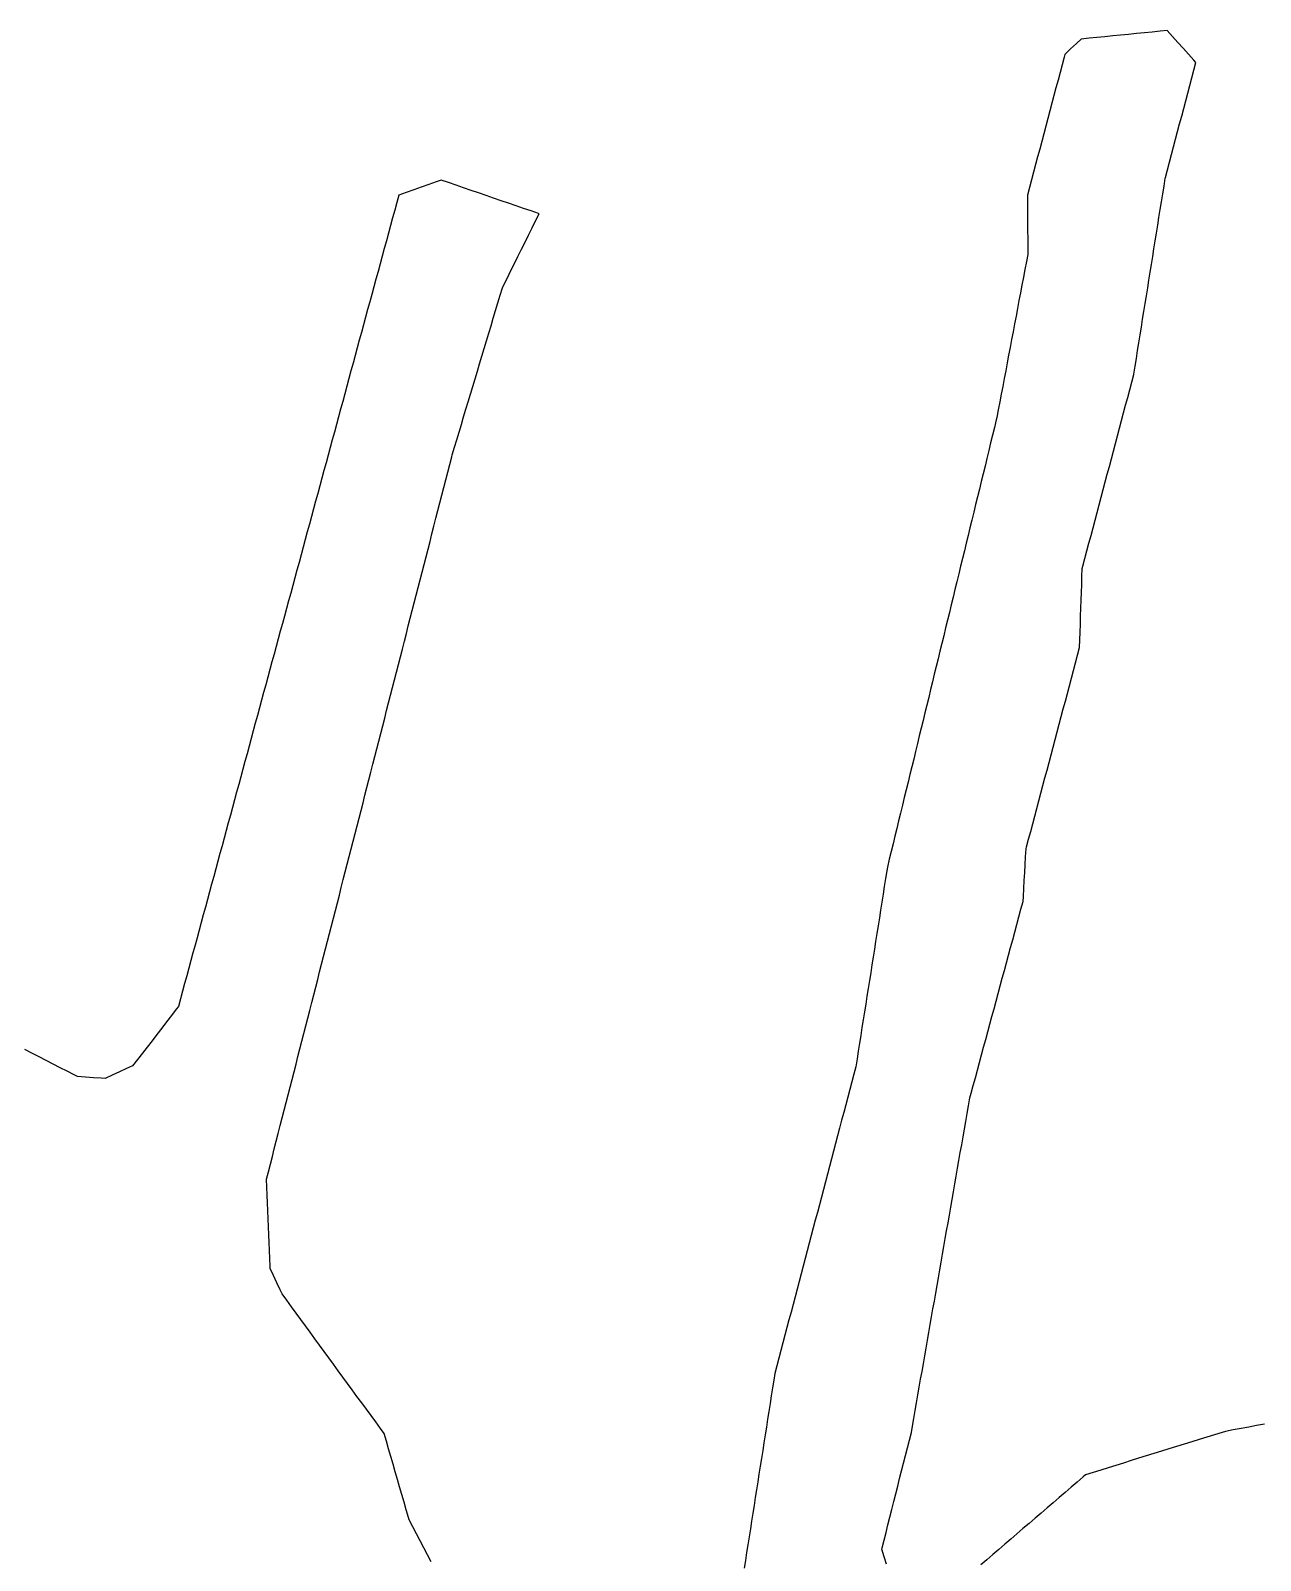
# Model space of a CAD drawing. Header units: millimetres. Extents: x 257 to 2289, y 96 to 1983.
# Drawn here: x 1599.6 to 1754.5, y 1630.9 to 1823.7 of the extents above; entities that cross this region are included whole.
import ezdxf

# ---------------------------------------------------------------- set-up
doc = ezdxf.new("R2010")
doc.units = ezdxf.units.MM
doc.layers.add('ALL_ISLANDS', color=7, linetype='Continuous')
doc.layers.add('OUTLINE_ISLAND_01', color=7, linetype='Continuous')

msp = doc.modelspace()

# ---------------------------------------------------------------- linework, layer by layer
at = {"layer": 'ALL_ISLANDS'}
for points in [[(1707.4254, 1630.4606), (1707.1195, 1631.4126), (1706.8136, 1632.3647), (1706.8549, 1632.5275), (1707.1006, 1633.4969), (1707.3463, 1634.4662), (1707.5919, 1635.4356), (1707.8376, 1636.4049), (1708.0833, 1637.3743), (1708.329, 1638.3436), (1708.5746, 1639.313), (1708.8203, 1640.2823), (1709.066, 1641.2517), (1709.3117, 1642.2211), (1709.5573, 1643.1904), (1709.803, 1644.1598), (1710.0487, 1645.1291), (1710.2944, 1646.0985), (1710.54, 1647.0678), (1710.6771, 1647.8511), (1710.8494, 1648.8361), (1711.0218, 1649.8211), (1711.1941, 1650.8062), (1711.3665, 1651.7912), (1711.5388, 1652.7762), (1711.7112, 1653.7613), (1711.8835, 1654.7463), (1712.0559, 1655.7313), (1712.2283, 1656.7164), (1712.4006, 1657.7014), (1712.573, 1658.6864), (1712.7453, 1659.6715), (1712.9177, 1660.6565), (1713.09, 1661.6416), (1713.2624, 1662.6266), (1713.4347, 1663.6116), (1713.6071, 1664.5967), (1713.7794, 1665.5817), (1713.9518, 1666.5667), (1714.1241, 1667.5518), (1714.2965, 1668.5368), (1714.4688, 1669.5218), (1714.6412, 1670.5069), (1714.8135, 1671.4919), (1714.9859, 1672.4769), (1715.1582, 1673.462), (1715.3306, 1674.447), (1715.503, 1675.432), (1715.6753, 1676.4171), (1715.8477, 1677.4021), (1716.02, 1678.3872), (1716.1924, 1679.3722), (1716.3647, 1680.3572), (1716.5371, 1681.3423), (1716.7094, 1682.3273), (1716.8818, 1683.3123), (1717.0541, 1684.2974), (1717.2265, 1685.2824), (1717.3988, 1686.2674), (1717.5712, 1687.2525), (1717.7435, 1688.2375), (1717.9159, 1689.2225), (1718.0785, 1689.8234), (1718.3398, 1690.7887), (1718.6011, 1691.7539), (1718.8623, 1692.7192), (1719.1236, 1693.6845), (1719.3849, 1694.6497), (1719.6461, 1695.615), (1719.9074, 1696.5803), (1720.1687, 1697.5455), (1720.4299, 1698.5108), (1720.6912, 1699.4761), (1720.9525, 1700.4413), (1721.2137, 1701.4066), (1721.475, 1702.3719), (1721.7363, 1703.3371), (1721.9975, 1704.3024), (1722.2588, 1705.2677), (1722.5201, 1706.2329), (1722.7813, 1707.1982), (1723.0426, 1708.1635), (1723.3039, 1709.1287), (1723.5651, 1710.094), (1723.8264, 1711.0593), (1724.0877, 1712.0245), (1724.3489, 1712.9898), (1724.6102, 1713.9551), (1724.648, 1714.6114), (1724.7055, 1715.6097), (1724.7631, 1716.6081), (1724.8206, 1717.6064), (1724.8781, 1718.6048), (1724.9356, 1719.6031), (1724.9931, 1720.6014), (1725.0599, 1720.8526), (1725.3169, 1721.819), (1725.5738, 1722.7855), (1725.8308, 1723.7519), (1726.0877, 1724.7183), (1726.3447, 1725.6847), (1726.6016, 1726.6512), (1726.8586, 1727.6176), (1727.1155, 1728.584), (1727.3725, 1729.5504), (1727.6294, 1730.5169), (1727.8864, 1731.4833), (1728.1433, 1732.4497), (1728.4003, 1733.4161), (1728.6572, 1734.3826), (1728.9142, 1735.349), (1729.1711, 1736.3154), (1729.428, 1737.2818), (1729.685, 1738.2483), (1729.9419, 1739.2147), (1730.1989, 1740.1811), (1730.4558, 1741.1475), (1730.7128, 1742.114), (1730.9697, 1743.0804), (1731.2267, 1744.0468), (1731.4836, 1745.0132), (1731.7406, 1745.9797), (1731.7717, 1746.9252), (1731.8046, 1747.9247), (1731.8374, 1748.9241), (1731.8703, 1749.9236), (1731.9032, 1750.923), (1731.936, 1751.9225), (1731.9689, 1752.922), (1732.0018, 1753.9214), (1732.0346, 1754.9209), (1732.0675, 1755.9203), (1732.1461, 1756.2163), (1732.4028, 1757.1828), (1732.6594, 1758.1493), (1732.9161, 1759.1158), (1733.1728, 1760.0823), (1733.4295, 1761.0488), (1733.6862, 1762.0152), (1733.9428, 1762.9817), (1734.1995, 1763.9482), (1734.4562, 1764.9147), (1734.7129, 1765.8812), (1734.9695, 1766.8477), (1735.2262, 1767.8142), (1735.4829, 1768.7807), (1735.7396, 1769.7472), (1735.9963, 1770.7137), (1736.2529, 1771.6802), (1736.5096, 1772.6467), (1736.7663, 1773.6132), (1737.023, 1774.5797), (1737.2796, 1775.5462), (1737.5363, 1776.5127), (1737.793, 1777.4792), (1738.0497, 1778.4457), (1738.3063, 1779.4122), (1738.563, 1780.3787), (1738.5696, 1780.4197), (1738.728, 1781.407), (1738.8864, 1782.3944), (1739.0448, 1783.3818), (1739.2031, 1784.3692), (1739.3615, 1785.3566), (1739.5199, 1786.3439), (1739.6783, 1787.3313), (1739.8367, 1788.3187), (1739.9951, 1789.3061), (1740.1535, 1790.2934), (1740.3119, 1791.2808), (1740.4702, 1792.2682), (1740.6286, 1793.2556), (1740.787, 1794.2429), (1740.9454, 1795.2303), (1741.1038, 1796.2177), (1741.2622, 1797.2051), (1741.4206, 1798.1925), (1741.579, 1799.1798), (1741.7373, 1800.1672), (1741.8957, 1801.1546), (1742.0541, 1802.142), (1742.2125, 1803.1293), (1742.3709, 1804.1167), (1742.5293, 1805.1041), (1742.5539, 1805.1972), (1742.8092, 1806.164), (1743.0646, 1807.1309), (1743.3199, 1808.0977), (1743.5753, 1809.0646), (1743.8306, 1810.0314), (1744.086, 1810.9983), (1744.3413, 1811.9651), (1744.5967, 1812.932), (1744.852, 1813.8988), (1745.1074, 1814.8657), (1745.3627, 1815.8325), (1745.6181, 1816.7994), (1745.8734, 1817.7662), (1746.1287, 1818.7331), (1746.3841, 1819.6999), (1746.1113, 1820.0013), (1745.4403, 1820.7428), (1744.7693, 1821.4842), (1744.0983, 1822.2256), (1743.4272, 1822.9671), (1742.7562, 1823.7085), (1741.8853, 1823.6228), (1740.8901, 1823.5248), (1739.895, 1823.4268), (1738.8998, 1823.3288), (1737.9046, 1823.2308), (1736.9094, 1823.1328), (1735.9142, 1823.0348), (1734.919, 1822.9369), (1733.9238, 1822.8389), (1732.9286, 1822.7409), (1731.9335, 1822.6429), (1731.3348, 1822.0824), (1730.6048, 1821.3989), (1729.8748, 1820.7155), (1729.7841, 1820.3736), (1729.5278, 1819.4071), (1729.2714, 1818.4405), (1729.0151, 1817.4739), (1728.7587, 1816.5073), (1728.5024, 1815.5407), (1728.246, 1814.5741), (1727.9897, 1813.6075), (1727.7333, 1812.641), (1727.477, 1811.6744), (1727.2206, 1810.7078), (1726.9643, 1809.7412), (1726.708, 1808.7746), (1726.4516, 1807.808), (1726.1953, 1806.8415), (1725.9389, 1805.8749), (1725.6826, 1804.9083), (1725.4262, 1803.9417), (1725.1699, 1802.9751), (1725.172, 1802.4985), (1725.1765, 1801.4985), (1725.181, 1800.4986), (1725.1854, 1799.4986), (1725.1899, 1798.4986), (1725.1944, 1797.4986), (1725.1989, 1796.4986), (1725.2033, 1795.4986), (1725.0326, 1794.5988), (1724.8463, 1793.6164), (1724.6599, 1792.6339), (1724.4735, 1791.6514), (1724.2871, 1790.6689), (1724.1007, 1789.6864), (1723.9144, 1788.704), (1723.728, 1787.7215), (1723.5416, 1786.739), (1723.3552, 1785.7565), (1723.1688, 1784.7741), (1722.9825, 1783.7916), (1722.7961, 1782.8091), (1722.6097, 1781.8266), (1722.4233, 1780.8441), (1722.2369, 1779.8617), (1722.0506, 1778.8792), (1721.8642, 1777.8967), (1721.6778, 1776.9142), (1721.4914, 1775.9318), (1721.305, 1774.9493), (1721.2368, 1774.6687), (1721.0003, 1773.6971), (1720.7638, 1772.7255), (1720.5273, 1771.7538), (1720.2908, 1770.7822), (1720.0544, 1769.8105), (1719.8179, 1768.8389), (1719.5814, 1767.8673), (1719.3449, 1766.8956), (1719.1084, 1765.924), (1718.872, 1764.9524), (1718.6355, 1763.9807), (1718.399, 1763.0091), (1718.1625, 1762.0375), (1717.926, 1761.0658), (1717.6895, 1760.0942), (1717.4531, 1759.1225), (1717.2166, 1758.1509), (1716.9801, 1757.1793), (1716.7436, 1756.2076), (1716.5071, 1755.236), (1716.2707, 1754.2644), (1716.0342, 1753.2927), (1715.7977, 1752.3211), (1715.5612, 1751.3495), (1715.3247, 1750.3778), (1715.0883, 1749.4062), (1714.8518, 1748.4345), (1714.6153, 1747.4629), (1714.3788, 1746.4913), (1714.1423, 1745.5196), (1713.9058, 1744.548), (1713.6694, 1743.5764), (1713.4329, 1742.6047), (1713.1964, 1741.6331), (1712.9599, 1740.6615), (1712.7234, 1739.6898), (1712.487, 1738.7182), (1712.2505, 1737.7466), (1712.014, 1736.7749), (1711.7775, 1735.8033), (1711.541, 1734.8316), (1711.3046, 1733.86), (1711.0681, 1732.8884), (1710.8316, 1731.9167), (1710.5951, 1730.9451), (1710.3586, 1729.9735), (1710.1221, 1729.0018), (1709.8857, 1728.0302), (1709.6492, 1727.0586), (1709.4127, 1726.0869), (1709.1762, 1725.1153), (1708.9397, 1724.1436), (1708.7033, 1723.172), (1708.4668, 1722.2004), (1708.2303, 1721.2287), (1707.9938, 1720.2571), (1707.7573, 1719.2855), (1707.5209, 1718.3138), (1707.4451, 1717.8351), (1707.2889, 1716.8474), (1707.1326, 1715.8597), (1706.9764, 1714.872), (1706.8202, 1713.8842), (1706.6639, 1712.8965), (1706.5077, 1711.9088), (1706.3514, 1710.9211), (1706.1952, 1709.9334), (1706.0389, 1708.9457), (1705.8827, 1707.9579), (1705.7264, 1706.9702), (1705.5702, 1705.9825), (1705.4139, 1704.9948), (1705.2577, 1704.0071), (1705.1015, 1703.0193), (1704.9452, 1702.0316), (1704.789, 1701.0439), (1704.6327, 1700.0562), (1704.4765, 1699.0685), (1704.3202, 1698.0808), (1704.164, 1697.093), (1704.0077, 1696.1053), (1703.8515, 1695.1176), (1703.6953, 1694.1299), (1703.539, 1693.1422), (1703.289, 1692.1954), (1703.0338, 1691.2285), (1702.7785, 1690.2616), (1702.5232, 1689.2948), (1702.268, 1688.3279), (1702.0127, 1687.361), (1701.7574, 1686.3942), (1701.5022, 1685.4273), (1701.2469, 1684.4604), (1700.9916, 1683.4935), (1700.7364, 1682.5267), (1700.4811, 1681.5598), (1700.2258, 1680.5929), (1699.9706, 1679.6261), (1699.7153, 1678.6592), (1699.46, 1677.6923), (1699.2048, 1676.7255), (1698.9495, 1675.7586), (1698.6942, 1674.7917), (1698.439, 1673.8248), (1698.1837, 1672.858), (1697.9284, 1671.8911), (1697.6731, 1670.9242), (1697.4179, 1669.9574), (1697.1626, 1668.9905), (1696.9073, 1668.0236), (1696.6521, 1667.0568), (1696.3968, 1666.0899), (1696.1415, 1665.123), (1695.8863, 1664.1561), (1695.631, 1663.1893), (1695.3757, 1662.2224), (1695.1205, 1661.2555), (1694.8652, 1660.2887), (1694.6099, 1659.3218), (1694.3547, 1658.3549), (1694.0994, 1657.388), (1693.8441, 1656.4212), (1693.5889, 1655.4543), (1693.3336, 1654.4874), (1693.205, 1653.6696), (1693.0498, 1652.6818), (1692.8945, 1651.6939), (1692.7392, 1650.706), (1692.5839, 1649.7182), (1692.4287, 1648.7303), (1692.2734, 1647.7424), (1692.1181, 1646.7545), (1691.9629, 1645.7667), (1691.8076, 1644.7788), (1691.6523, 1643.7909), (1691.497, 1642.8031), (1691.3418, 1641.8152), (1691.1865, 1640.8273), (1691.0312, 1639.8394), (1690.8759, 1638.8516), (1690.7207, 1637.8637), (1690.5654, 1636.8758), (1690.4101, 1635.888), (1690.2548, 1634.9001), (1690.0996, 1633.9122), (1689.9443, 1632.9243), (1689.789, 1631.9365), (1689.6337, 1630.9486), (1689.4785, 1629.9607)], [(1650.0312, 1630.7441), (1649.5685, 1631.6306), (1649.1057, 1632.5171), (1648.6429, 1633.4036), (1648.1802, 1634.2901), (1647.7174, 1635.1766), (1647.2547, 1636.063), (1647.1718, 1636.3506), (1646.8949, 1637.3115), (1646.6181, 1638.2724), (1646.3412, 1639.2333), (1646.0643, 1640.1942), (1645.7874, 1641.1551), (1645.5105, 1642.116), (1645.2336, 1643.0769), (1644.9568, 1644.0378), (1644.6799, 1644.9987), (1644.403, 1645.9596), (1644.1261, 1646.9205), (1643.645, 1647.5783), (1643.0547, 1648.3854), (1642.4643, 1649.1925), (1641.874, 1649.9997), (1641.2836, 1650.8068), (1640.6932, 1651.614), (1640.1029, 1652.4211), (1639.5125, 1653.2282), (1638.9222, 1654.0354), (1638.3318, 1654.8425), (1637.7414, 1655.6497), (1637.1511, 1656.4568), (1636.5607, 1657.2639), (1635.9703, 1658.0711), (1635.38, 1658.8782), (1634.7896, 1659.6854), (1634.1993, 1660.4925), (1633.6089, 1661.2996), (1633.0185, 1662.1068), (1632.4282, 1662.9139), (1631.8378, 1663.7211), (1631.2475, 1664.5282), (1631.0245, 1665.0153), (1630.6084, 1665.9246), (1630.1923, 1666.8339), (1629.7761, 1667.7432), (1629.7657, 1667.9873), (1629.7229, 1668.9864), (1629.6801, 1669.9855), (1629.6374, 1670.9846), (1629.5946, 1671.9836), (1629.5518, 1672.9827), (1629.509, 1673.9818), (1629.4663, 1674.9809), (1629.4235, 1675.98), (1629.3807, 1676.9791), (1629.3379, 1677.9782), (1629.2952, 1678.9772), (1629.5347, 1679.9119), (1629.783, 1680.8806), (1630.0313, 1681.8493), (1630.2795, 1682.818), (1630.5278, 1683.7867), (1630.7761, 1684.7554), (1631.0244, 1685.7241), (1631.2726, 1686.6928), (1631.5209, 1687.6615), (1631.7692, 1688.6302), (1632.0174, 1689.5988), (1632.2657, 1690.5675), (1632.514, 1691.5362), (1632.7623, 1692.5049), (1633.0105, 1693.4736), (1633.2588, 1694.4423), (1633.5071, 1695.411), (1633.7554, 1696.3797), (1634.0036, 1697.3484), (1634.2519, 1698.3171), (1634.5002, 1699.2857), (1634.7484, 1700.2544), (1634.9967, 1701.2231), (1635.245, 1702.1918), (1635.4933, 1703.1605), (1635.7415, 1704.1292), (1635.9898, 1705.0979), (1636.2381, 1706.0666), (1636.4863, 1707.0353), (1636.7346, 1708.004), (1636.9829, 1708.9727), (1637.2312, 1709.9413), (1637.4794, 1710.91), (1637.7277, 1711.8787), (1637.976, 1712.8474), (1638.2242, 1713.8161), (1638.4725, 1714.7848), (1638.7208, 1715.7535), (1638.9691, 1716.7222), (1639.2173, 1717.6909), (1639.4656, 1718.6596), (1639.7139, 1719.6282), (1639.9621, 1720.5969), (1640.2104, 1721.5656), (1640.4587, 1722.5343), (1640.707, 1723.503), (1640.9552, 1724.4717), (1641.2035, 1725.4404), (1641.4518, 1726.4091), (1641.7, 1727.3778), (1641.9483, 1728.3465), (1642.1966, 1729.3152), (1642.4449, 1730.2838), (1642.6931, 1731.2525), (1642.9414, 1732.2212), (1643.1897, 1733.1899), (1643.4379, 1734.1586), (1643.6862, 1735.1273), (1643.9345, 1736.096), (1644.1828, 1737.0647), (1644.431, 1738.0334), (1644.6793, 1739.0021), (1644.9276, 1739.9707), (1645.1759, 1740.9394), (1645.4241, 1741.9081), (1645.6724, 1742.8768), (1645.9207, 1743.8455), (1646.1689, 1744.8142), (1646.4172, 1745.7829), (1646.6655, 1746.7516), (1646.9138, 1747.7203), (1647.162, 1748.689), (1647.4103, 1749.6577), (1647.6586, 1750.6263), (1647.9068, 1751.595), (1648.1551, 1752.5637), (1648.4034, 1753.5324), (1648.6517, 1754.5011), (1648.8999, 1755.4698), (1649.1482, 1756.4385), (1649.3965, 1757.4072), (1649.6447, 1758.3759), (1649.893, 1759.3446), (1650.1413, 1760.3132), (1650.3896, 1761.2819), (1650.6378, 1762.2506), (1650.8861, 1763.2193), (1651.1344, 1764.188), (1651.3826, 1765.1567), (1651.6309, 1766.1254), (1651.8792, 1767.0941), (1652.1275, 1768.0628), (1652.3757, 1769.0315), (1652.624, 1770.0002), (1652.6969, 1770.2431), (1652.9843, 1771.2009), (1653.2718, 1772.1587), (1653.5592, 1773.1165), (1653.8466, 1774.0743), (1654.134, 1775.0321), (1654.4215, 1775.9899), (1654.7089, 1776.9477), (1654.9963, 1777.9055), (1655.2838, 1778.8633), (1655.5712, 1779.8211), (1655.8586, 1780.7789), (1656.146, 1781.7367), (1656.4335, 1782.6945), (1656.7209, 1783.6524), (1657.0083, 1784.6102), (1657.2957, 1785.568), (1657.5832, 1786.5258), (1657.8706, 1787.4836), (1658.158, 1788.4414), (1658.4455, 1789.3992), (1658.7329, 1790.357), (1659.0203, 1791.3148), (1659.1994, 1791.6752), (1659.6445, 1792.5707), (1660.0896, 1793.4662), (1660.5346, 1794.3617), (1660.9797, 1795.2572), (1661.4247, 1796.1527), (1661.8698, 1797.0482), (1662.3149, 1797.9437), (1662.7599, 1798.8392), (1663.205, 1799.7347), (1663.6501, 1800.6302), (1663.582, 1800.6536), (1662.6363, 1800.9784), (1661.6905, 1801.3033), (1660.7448, 1801.6282), (1659.799, 1801.9531), (1658.8533, 1802.2779), (1657.9075, 1802.6028), (1656.9617, 1802.9277), (1656.016, 1803.2525), (1655.0702, 1803.5774), (1654.1245, 1803.9023), (1653.1787, 1804.2271), (1652.2329, 1804.552), (1651.2872, 1804.8769), (1650.6692, 1804.6576), (1649.7268, 1804.3231), (1648.7844, 1803.9887), (1647.842, 1803.6542), (1646.8995, 1803.3197), (1645.9571, 1802.9853), (1645.7047, 1802.0557), (1645.4426, 1801.0906), (1645.1806, 1800.1255), (1644.9185, 1799.1605), (1644.6565, 1798.1954), (1644.3944, 1797.2304), (1644.1324, 1796.2653), (1643.8703, 1795.3003), (1643.6082, 1794.3352), (1643.3462, 1793.3702), (1643.0841, 1792.4051), (1642.8221, 1791.4401), (1642.56, 1790.475), (1642.298, 1789.51), (1642.0359, 1788.5449), (1641.7739, 1787.5799), (1641.5118, 1786.6148), (1641.2497, 1785.6498), (1640.9877, 1784.6847), (1640.7256, 1783.7196), (1640.4636, 1782.7546), (1640.2015, 1781.7895), (1639.9395, 1780.8245), (1639.6774, 1779.8594), (1639.4154, 1778.8944), (1639.1533, 1777.9293), (1638.8912, 1776.9643), (1638.6292, 1775.9992), (1638.3671, 1775.0342), (1638.1051, 1774.0691), (1637.843, 1773.1041), (1637.581, 1772.139), (1637.3189, 1771.174), (1637.0569, 1770.2089), (1636.7948, 1769.2439), (1636.5327, 1768.2788), (1636.2707, 1767.3138), (1636.0086, 1766.3487), (1635.7466, 1765.3836), (1635.4845, 1764.4186), (1635.2225, 1763.4535), (1634.9604, 1762.4885), (1634.6984, 1761.5234), (1634.4363, 1760.5584), (1634.1742, 1759.5933), (1633.9122, 1758.6283), (1633.6501, 1757.6632), (1633.3881, 1756.6982), (1633.126, 1755.7331), (1632.864, 1754.7681), (1632.6019, 1753.803), (1632.3399, 1752.838), (1632.0778, 1751.8729), (1631.8157, 1750.9079), (1631.5537, 1749.9428), (1631.2916, 1748.9777), (1631.0296, 1748.0127), (1630.7675, 1747.0476), (1630.5055, 1746.0826), (1630.2434, 1745.1175), (1629.9814, 1744.1525), (1629.7193, 1743.1874), (1629.4572, 1742.2224), (1629.1952, 1741.2573), (1628.9331, 1740.2923), (1628.6711, 1739.3272), (1628.409, 1738.3622), (1628.147, 1737.3971), (1627.8849, 1736.4321), (1627.6229, 1735.467), (1627.3608, 1734.502), (1627.0987, 1733.5369), (1626.8367, 1732.5719), (1626.5746, 1731.6068), (1626.3126, 1730.6417), (1626.0505, 1729.6767), (1625.7885, 1728.7116), (1625.5264, 1727.7466), (1625.2644, 1726.7815), (1625.0023, 1725.8165), (1624.7402, 1724.8514), (1624.4782, 1723.8864), (1624.2161, 1722.9213), (1623.9541, 1721.9563), (1623.692, 1720.9912), (1623.43, 1720.0262), (1623.1679, 1719.0611), (1622.9059, 1718.0961), (1622.6438, 1717.131), (1622.3817, 1716.166), (1622.1197, 1715.2009), (1621.8576, 1714.2358), (1621.5956, 1713.2708), (1621.3335, 1712.3057), (1621.0715, 1711.3407), (1620.8094, 1710.3756), (1620.5474, 1709.4106), (1620.2853, 1708.4455), (1620.0232, 1707.4805), (1619.7612, 1706.5154), (1619.4991, 1705.5504), (1619.2371, 1704.5853), (1618.975, 1703.6203), (1618.713, 1702.6552), (1618.4509, 1701.6902), (1618.1889, 1700.7251), (1617.9255, 1700.3834), (1617.3151, 1699.5913), (1616.7046, 1698.7993), (1616.0942, 1698.0072), (1615.4838, 1697.2151), (1614.8733, 1696.4231), (1614.2629, 1695.631), (1613.6525, 1694.8389), (1613.042, 1694.0469), (1612.4316, 1693.2548), (1611.675, 1692.909), (1610.7655, 1692.4933), (1609.856, 1692.0775), (1608.9465, 1691.6618), (1608.4765, 1691.6951), (1607.479, 1691.7658), (1606.4815, 1691.8365), (1605.4841, 1691.9073), (1605.0813, 1692.114), (1604.1916, 1692.5708), (1603.302, 1693.0275), (1602.4124, 1693.4842), (1601.5228, 1693.9409), (1600.6332, 1694.3976), (1599.7436, 1694.8543), (1598.8539, 1695.311)], [(1755.0221, 1648.107), (1754.0387, 1647.9254), (1753.0554, 1647.7439), (1752.072, 1647.5623), (1751.0886, 1647.3808), (1750.1052, 1647.1992), (1749.6806, 1647.0674), (1748.7256, 1646.771), (1747.7705, 1646.4745), (1746.8155, 1646.1781), (1745.8604, 1645.8816), (1744.9054, 1645.5852), (1743.9503, 1645.2888), (1742.9953, 1644.9923), (1742.0402, 1644.6959), (1741.0852, 1644.3994), (1740.1301, 1644.103), (1739.1751, 1643.8065), (1738.22, 1643.5101), (1737.265, 1643.2136), (1736.3099, 1642.9172), (1735.3549, 1642.6207), (1734.3998, 1642.3243), (1733.4448, 1642.0279), (1732.4897, 1641.7314), (1732.1821, 1641.4665), (1731.4243, 1640.8139), (1730.6665, 1640.1614), (1729.9088, 1639.5089), (1729.151, 1638.8564), (1728.3932, 1638.2038), (1727.6355, 1637.5513), (1726.8777, 1636.8988), (1726.1199, 1636.2463), (1725.3622, 1635.5937), (1724.6044, 1634.9412), (1723.8466, 1634.2887), (1723.0889, 1633.6362), (1722.3311, 1632.9836), (1721.5733, 1632.3311), (1720.8156, 1631.6786), (1720.0578, 1631.0261), (1719.3, 1630.3735)]]:
    msp.add_lwpolyline(points, dxfattribs=at)
at = {"layer": 'OUTLINE_ISLAND_01'}
for points in [[(1707.4254, 1630.4606), (1707.1195, 1631.4126), (1706.8136, 1632.3647), (1706.8549, 1632.5275), (1707.1006, 1633.4969), (1707.3463, 1634.4662), (1707.5919, 1635.4356), (1707.8376, 1636.4049), (1708.0833, 1637.3743), (1708.329, 1638.3436), (1708.5746, 1639.313), (1708.8203, 1640.2823), (1709.066, 1641.2517), (1709.3117, 1642.2211), (1709.5573, 1643.1904), (1709.803, 1644.1598), (1710.0487, 1645.1291), (1710.2944, 1646.0985), (1710.54, 1647.0678), (1710.6771, 1647.8511), (1710.8494, 1648.8361), (1711.0218, 1649.8211), (1711.1941, 1650.8062), (1711.3665, 1651.7912), (1711.5388, 1652.7762), (1711.7112, 1653.7613), (1711.8835, 1654.7463), (1712.0559, 1655.7313), (1712.2283, 1656.7164), (1712.4006, 1657.7014), (1712.573, 1658.6864), (1712.7453, 1659.6715), (1712.9177, 1660.6565), (1713.09, 1661.6416), (1713.2624, 1662.6266), (1713.4347, 1663.6116), (1713.6071, 1664.5967), (1713.7794, 1665.5817), (1713.9518, 1666.5667), (1714.1241, 1667.5518), (1714.2965, 1668.5368), (1714.4688, 1669.5218), (1714.6412, 1670.5069), (1714.8135, 1671.4919), (1714.9859, 1672.4769), (1715.1582, 1673.462), (1715.3306, 1674.447), (1715.503, 1675.432), (1715.6753, 1676.4171), (1715.8477, 1677.4021), (1716.02, 1678.3872), (1716.1924, 1679.3722), (1716.3647, 1680.3572), (1716.5371, 1681.3423), (1716.7094, 1682.3273), (1716.8818, 1683.3123), (1717.0541, 1684.2974), (1717.2265, 1685.2824), (1717.3988, 1686.2674), (1717.5712, 1687.2525), (1717.7435, 1688.2375), (1717.9159, 1689.2225), (1718.0785, 1689.8234), (1718.3398, 1690.7887), (1718.6011, 1691.7539), (1718.8623, 1692.7192), (1719.1236, 1693.6845), (1719.3849, 1694.6497), (1719.6461, 1695.615), (1719.9074, 1696.5803), (1720.1687, 1697.5455), (1720.4299, 1698.5108), (1720.6912, 1699.4761), (1720.9525, 1700.4413), (1721.2137, 1701.4066), (1721.475, 1702.3719), (1721.7363, 1703.3371), (1721.9975, 1704.3024), (1722.2588, 1705.2677), (1722.5201, 1706.2329), (1722.7813, 1707.1982), (1723.0426, 1708.1635), (1723.3039, 1709.1287), (1723.5651, 1710.094), (1723.8264, 1711.0593), (1724.0877, 1712.0245), (1724.3489, 1712.9898), (1724.6102, 1713.9551), (1724.648, 1714.6114), (1724.7055, 1715.6097), (1724.7631, 1716.6081), (1724.8206, 1717.6064), (1724.8781, 1718.6048), (1724.9356, 1719.6031), (1724.9931, 1720.6014), (1725.0599, 1720.8526), (1725.3169, 1721.819), (1725.5738, 1722.7855), (1725.8308, 1723.7519), (1726.0877, 1724.7183), (1726.3447, 1725.6847), (1726.6016, 1726.6512), (1726.8586, 1727.6176), (1727.1155, 1728.584), (1727.3725, 1729.5504), (1727.6294, 1730.5169), (1727.8864, 1731.4833), (1728.1433, 1732.4497), (1728.4003, 1733.4161), (1728.6572, 1734.3826), (1728.9142, 1735.349), (1729.1711, 1736.3154), (1729.428, 1737.2818), (1729.685, 1738.2483), (1729.9419, 1739.2147), (1730.1989, 1740.1811), (1730.4558, 1741.1475), (1730.7128, 1742.114), (1730.9697, 1743.0804), (1731.2267, 1744.0468), (1731.4836, 1745.0132), (1731.7406, 1745.9797), (1731.7717, 1746.9252), (1731.8046, 1747.9247), (1731.8374, 1748.9241), (1731.8703, 1749.9236), (1731.9032, 1750.923), (1731.936, 1751.9225), (1731.9689, 1752.922), (1732.0018, 1753.9214), (1732.0346, 1754.9209), (1732.0675, 1755.9203), (1732.1461, 1756.2163), (1732.4028, 1757.1828), (1732.6594, 1758.1493), (1732.9161, 1759.1158), (1733.1728, 1760.0823), (1733.4295, 1761.0488), (1733.6862, 1762.0152), (1733.9428, 1762.9817), (1734.1995, 1763.9482), (1734.4562, 1764.9147), (1734.7129, 1765.8812), (1734.9695, 1766.8477), (1735.2262, 1767.8142), (1735.4829, 1768.7807), (1735.7396, 1769.7472), (1735.9963, 1770.7137), (1736.2529, 1771.6802), (1736.5096, 1772.6467), (1736.7663, 1773.6132), (1737.023, 1774.5797), (1737.2796, 1775.5462), (1737.5363, 1776.5127), (1737.793, 1777.4792), (1738.0497, 1778.4457), (1738.3063, 1779.4122), (1738.563, 1780.3787), (1738.5696, 1780.4197), (1738.728, 1781.407), (1738.8864, 1782.3944), (1739.0448, 1783.3818), (1739.2031, 1784.3692), (1739.3615, 1785.3566), (1739.5199, 1786.3439), (1739.6783, 1787.3313), (1739.8367, 1788.3187), (1739.9951, 1789.3061), (1740.1535, 1790.2934), (1740.3119, 1791.2808), (1740.4702, 1792.2682), (1740.6286, 1793.2556), (1740.787, 1794.2429), (1740.9454, 1795.2303), (1741.1038, 1796.2177), (1741.2622, 1797.2051), (1741.4206, 1798.1925), (1741.579, 1799.1798), (1741.7373, 1800.1672), (1741.8957, 1801.1546), (1742.0541, 1802.142), (1742.2125, 1803.1293), (1742.3709, 1804.1167), (1742.5293, 1805.1041), (1742.5539, 1805.1972), (1742.8092, 1806.164), (1743.0646, 1807.1309), (1743.3199, 1808.0977), (1743.5753, 1809.0646), (1743.8306, 1810.0314), (1744.086, 1810.9983), (1744.3413, 1811.9651), (1744.5967, 1812.932), (1744.852, 1813.8988), (1745.1074, 1814.8657), (1745.3627, 1815.8325), (1745.6181, 1816.7994), (1745.8734, 1817.7662), (1746.1287, 1818.7331), (1746.3841, 1819.6999), (1746.1113, 1820.0013), (1745.4403, 1820.7428), (1744.7693, 1821.4842), (1744.0983, 1822.2256), (1743.4272, 1822.9671), (1742.7562, 1823.7085), (1741.8853, 1823.6228), (1740.8901, 1823.5248), (1739.895, 1823.4268), (1738.8998, 1823.3288), (1737.9046, 1823.2308), (1736.9094, 1823.1328), (1735.9142, 1823.0348), (1734.919, 1822.9369), (1733.9238, 1822.8389), (1732.9286, 1822.7409), (1731.9335, 1822.6429), (1731.3348, 1822.0824), (1730.6048, 1821.3989), (1729.8748, 1820.7155), (1729.7841, 1820.3736), (1729.5278, 1819.4071), (1729.2714, 1818.4405), (1729.0151, 1817.4739), (1728.7587, 1816.5073), (1728.5024, 1815.5407), (1728.246, 1814.5741), (1727.9897, 1813.6075), (1727.7333, 1812.641), (1727.477, 1811.6744), (1727.2206, 1810.7078), (1726.9643, 1809.7412), (1726.708, 1808.7746), (1726.4516, 1807.808), (1726.1953, 1806.8415), (1725.9389, 1805.8749), (1725.6826, 1804.9083), (1725.4262, 1803.9417), (1725.1699, 1802.9751), (1725.172, 1802.4985), (1725.1765, 1801.4985), (1725.181, 1800.4986), (1725.1854, 1799.4986), (1725.1899, 1798.4986), (1725.1944, 1797.4986), (1725.1989, 1796.4986), (1725.2033, 1795.4986), (1725.0326, 1794.5988), (1724.8463, 1793.6164), (1724.6599, 1792.6339), (1724.4735, 1791.6514), (1724.2871, 1790.6689), (1724.1007, 1789.6864), (1723.9144, 1788.704), (1723.728, 1787.7215), (1723.5416, 1786.739), (1723.3552, 1785.7565), (1723.1688, 1784.7741), (1722.9825, 1783.7916), (1722.7961, 1782.8091), (1722.6097, 1781.8266), (1722.4233, 1780.8441), (1722.2369, 1779.8617), (1722.0506, 1778.8792), (1721.8642, 1777.8967), (1721.6778, 1776.9142), (1721.4914, 1775.9318), (1721.305, 1774.9493), (1721.2368, 1774.6687), (1721.0003, 1773.6971), (1720.7638, 1772.7255), (1720.5273, 1771.7538), (1720.2908, 1770.7822), (1720.0544, 1769.8105), (1719.8179, 1768.8389), (1719.5814, 1767.8673), (1719.3449, 1766.8956), (1719.1084, 1765.924), (1718.872, 1764.9524), (1718.6355, 1763.9807), (1718.399, 1763.0091), (1718.1625, 1762.0375), (1717.926, 1761.0658), (1717.6895, 1760.0942), (1717.4531, 1759.1225), (1717.2166, 1758.1509), (1716.9801, 1757.1793), (1716.7436, 1756.2076), (1716.5071, 1755.236), (1716.2707, 1754.2644), (1716.0342, 1753.2927), (1715.7977, 1752.3211), (1715.5612, 1751.3495), (1715.3247, 1750.3778), (1715.0883, 1749.4062), (1714.8518, 1748.4345), (1714.6153, 1747.4629), (1714.3788, 1746.4913), (1714.1423, 1745.5196), (1713.9058, 1744.548), (1713.6694, 1743.5764), (1713.4329, 1742.6047), (1713.1964, 1741.6331), (1712.9599, 1740.6615), (1712.7234, 1739.6898), (1712.487, 1738.7182), (1712.2505, 1737.7466), (1712.014, 1736.7749), (1711.7775, 1735.8033), (1711.541, 1734.8316), (1711.3046, 1733.86), (1711.0681, 1732.8884), (1710.8316, 1731.9167), (1710.5951, 1730.9451), (1710.3586, 1729.9735), (1710.1221, 1729.0018), (1709.8857, 1728.0302), (1709.6492, 1727.0586), (1709.4127, 1726.0869), (1709.1762, 1725.1153), (1708.9397, 1724.1436), (1708.7033, 1723.172), (1708.4668, 1722.2004), (1708.2303, 1721.2287), (1707.9938, 1720.2571), (1707.7573, 1719.2855), (1707.5209, 1718.3138), (1707.4451, 1717.8351), (1707.2889, 1716.8474), (1707.1326, 1715.8597), (1706.9764, 1714.872), (1706.8202, 1713.8842), (1706.6639, 1712.8965), (1706.5077, 1711.9088), (1706.3514, 1710.9211), (1706.1952, 1709.9334), (1706.0389, 1708.9457), (1705.8827, 1707.9579), (1705.7264, 1706.9702), (1705.5702, 1705.9825), (1705.4139, 1704.9948), (1705.2577, 1704.0071), (1705.1015, 1703.0193), (1704.9452, 1702.0316), (1704.789, 1701.0439), (1704.6327, 1700.0562), (1704.4765, 1699.0685), (1704.3202, 1698.0808), (1704.164, 1697.093), (1704.0077, 1696.1053), (1703.8515, 1695.1176), (1703.6953, 1694.1299), (1703.539, 1693.1422), (1703.289, 1692.1954), (1703.0338, 1691.2285), (1702.7785, 1690.2616), (1702.5232, 1689.2948), (1702.268, 1688.3279), (1702.0127, 1687.361), (1701.7574, 1686.3942), (1701.5022, 1685.4273), (1701.2469, 1684.4604), (1700.9916, 1683.4935), (1700.7364, 1682.5267), (1700.4811, 1681.5598), (1700.2258, 1680.5929), (1699.9706, 1679.6261), (1699.7153, 1678.6592), (1699.46, 1677.6923), (1699.2048, 1676.7255), (1698.9495, 1675.7586), (1698.6942, 1674.7917), (1698.439, 1673.8248), (1698.1837, 1672.858), (1697.9284, 1671.8911), (1697.6731, 1670.9242), (1697.4179, 1669.9574), (1697.1626, 1668.9905), (1696.9073, 1668.0236), (1696.6521, 1667.0568), (1696.3968, 1666.0899), (1696.1415, 1665.123), (1695.8863, 1664.1561), (1695.631, 1663.1893), (1695.3757, 1662.2224), (1695.1205, 1661.2555), (1694.8652, 1660.2887), (1694.6099, 1659.3218), (1694.3547, 1658.3549), (1694.0994, 1657.388), (1693.8441, 1656.4212), (1693.5889, 1655.4543), (1693.3336, 1654.4874), (1693.205, 1653.6696), (1693.0498, 1652.6818), (1692.8945, 1651.6939), (1692.7392, 1650.706), (1692.5839, 1649.7182), (1692.4287, 1648.7303), (1692.2734, 1647.7424), (1692.1181, 1646.7545), (1691.9629, 1645.7667), (1691.8076, 1644.7788), (1691.6523, 1643.7909), (1691.497, 1642.8031), (1691.3418, 1641.8152), (1691.1865, 1640.8273), (1691.0312, 1639.8394), (1690.8759, 1638.8516), (1690.7207, 1637.8637), (1690.5654, 1636.8758), (1690.4101, 1635.888), (1690.2548, 1634.9001), (1690.0996, 1633.9122), (1689.9443, 1632.9243), (1689.789, 1631.9365), (1689.6337, 1630.9486), (1689.4785, 1629.9607)], [(1650.0312, 1630.7441), (1649.5685, 1631.6306), (1649.1057, 1632.5171), (1648.6429, 1633.4036), (1648.1802, 1634.2901), (1647.7174, 1635.1766), (1647.2547, 1636.063), (1647.1718, 1636.3506), (1646.8949, 1637.3115), (1646.6181, 1638.2724), (1646.3412, 1639.2333), (1646.0643, 1640.1942), (1645.7874, 1641.1551), (1645.5105, 1642.116), (1645.2336, 1643.0769), (1644.9568, 1644.0378), (1644.6799, 1644.9987), (1644.403, 1645.9596), (1644.1261, 1646.9205), (1643.645, 1647.5783), (1643.0547, 1648.3854), (1642.4643, 1649.1925), (1641.874, 1649.9997), (1641.2836, 1650.8068), (1640.6932, 1651.614), (1640.1029, 1652.4211), (1639.5125, 1653.2282), (1638.9222, 1654.0354), (1638.3318, 1654.8425), (1637.7414, 1655.6497), (1637.1511, 1656.4568), (1636.5607, 1657.2639), (1635.9703, 1658.0711), (1635.38, 1658.8782), (1634.7896, 1659.6854), (1634.1993, 1660.4925), (1633.6089, 1661.2996), (1633.0185, 1662.1068), (1632.4282, 1662.9139), (1631.8378, 1663.7211), (1631.2475, 1664.5282), (1631.0245, 1665.0153), (1630.6084, 1665.9246), (1630.1923, 1666.8339), (1629.7761, 1667.7432), (1629.7657, 1667.9873), (1629.7229, 1668.9864), (1629.6801, 1669.9855), (1629.6374, 1670.9846), (1629.5946, 1671.9836), (1629.5518, 1672.9827), (1629.509, 1673.9818), (1629.4663, 1674.9809), (1629.4235, 1675.98), (1629.3807, 1676.9791), (1629.3379, 1677.9782), (1629.2952, 1678.9772), (1629.5347, 1679.9119), (1629.783, 1680.8806), (1630.0313, 1681.8493), (1630.2795, 1682.818), (1630.5278, 1683.7867), (1630.7761, 1684.7554), (1631.0244, 1685.7241), (1631.2726, 1686.6928), (1631.5209, 1687.6615), (1631.7692, 1688.6302), (1632.0174, 1689.5988), (1632.2657, 1690.5675), (1632.514, 1691.5362), (1632.7623, 1692.5049), (1633.0105, 1693.4736), (1633.2588, 1694.4423), (1633.5071, 1695.411), (1633.7554, 1696.3797), (1634.0036, 1697.3484), (1634.2519, 1698.3171), (1634.5002, 1699.2857), (1634.7484, 1700.2544), (1634.9967, 1701.2231), (1635.245, 1702.1918), (1635.4933, 1703.1605), (1635.7415, 1704.1292), (1635.9898, 1705.0979), (1636.2381, 1706.0666), (1636.4863, 1707.0353), (1636.7346, 1708.004), (1636.9829, 1708.9727), (1637.2312, 1709.9413), (1637.4794, 1710.91), (1637.7277, 1711.8787), (1637.976, 1712.8474), (1638.2242, 1713.8161), (1638.4725, 1714.7848), (1638.7208, 1715.7535), (1638.9691, 1716.7222), (1639.2173, 1717.6909), (1639.4656, 1718.6596), (1639.7139, 1719.6282), (1639.9621, 1720.5969), (1640.2104, 1721.5656), (1640.4587, 1722.5343), (1640.707, 1723.503), (1640.9552, 1724.4717), (1641.2035, 1725.4404), (1641.4518, 1726.4091), (1641.7, 1727.3778), (1641.9483, 1728.3465), (1642.1966, 1729.3152), (1642.4449, 1730.2838), (1642.6931, 1731.2525), (1642.9414, 1732.2212), (1643.1897, 1733.1899), (1643.4379, 1734.1586), (1643.6862, 1735.1273), (1643.9345, 1736.096), (1644.1828, 1737.0647), (1644.431, 1738.0334), (1644.6793, 1739.0021), (1644.9276, 1739.9707), (1645.1759, 1740.9394), (1645.4241, 1741.9081), (1645.6724, 1742.8768), (1645.9207, 1743.8455), (1646.1689, 1744.8142), (1646.4172, 1745.7829), (1646.6655, 1746.7516), (1646.9138, 1747.7203), (1647.162, 1748.689), (1647.4103, 1749.6577), (1647.6586, 1750.6263), (1647.9068, 1751.595), (1648.1551, 1752.5637), (1648.4034, 1753.5324), (1648.6517, 1754.5011), (1648.8999, 1755.4698), (1649.1482, 1756.4385), (1649.3965, 1757.4072), (1649.6447, 1758.3759), (1649.893, 1759.3446), (1650.1413, 1760.3132), (1650.3896, 1761.2819), (1650.6378, 1762.2506), (1650.8861, 1763.2193), (1651.1344, 1764.188), (1651.3826, 1765.1567), (1651.6309, 1766.1254), (1651.8792, 1767.0941), (1652.1275, 1768.0628), (1652.3757, 1769.0315), (1652.624, 1770.0002), (1652.6969, 1770.2431), (1652.9843, 1771.2009), (1653.2718, 1772.1587), (1653.5592, 1773.1165), (1653.8466, 1774.0743), (1654.134, 1775.0321), (1654.4215, 1775.9899), (1654.7089, 1776.9477), (1654.9963, 1777.9055), (1655.2838, 1778.8633), (1655.5712, 1779.8211), (1655.8586, 1780.7789), (1656.146, 1781.7367), (1656.4335, 1782.6945), (1656.7209, 1783.6524), (1657.0083, 1784.6102), (1657.2957, 1785.568), (1657.5832, 1786.5258), (1657.8706, 1787.4836), (1658.158, 1788.4414), (1658.4455, 1789.3992), (1658.7329, 1790.357), (1659.0203, 1791.3148), (1659.1994, 1791.6752), (1659.6445, 1792.5707), (1660.0896, 1793.4662), (1660.5346, 1794.3617), (1660.9797, 1795.2572), (1661.4247, 1796.1527), (1661.8698, 1797.0482), (1662.3149, 1797.9437), (1662.7599, 1798.8392), (1663.205, 1799.7347), (1663.6501, 1800.6302), (1663.582, 1800.6536), (1662.6363, 1800.9784), (1661.6905, 1801.3033), (1660.7448, 1801.6282), (1659.799, 1801.9531), (1658.8533, 1802.2779), (1657.9075, 1802.6028), (1656.9617, 1802.9277), (1656.016, 1803.2525), (1655.0702, 1803.5774), (1654.1245, 1803.9023), (1653.1787, 1804.2271), (1652.2329, 1804.552), (1651.2872, 1804.8769), (1650.6692, 1804.6576), (1649.7268, 1804.3231), (1648.7844, 1803.9887), (1647.842, 1803.6542), (1646.8995, 1803.3197), (1645.9571, 1802.9853), (1645.7047, 1802.0557), (1645.4426, 1801.0906), (1645.1806, 1800.1255), (1644.9185, 1799.1605), (1644.6565, 1798.1954), (1644.3944, 1797.2304), (1644.1324, 1796.2653), (1643.8703, 1795.3003), (1643.6082, 1794.3352), (1643.3462, 1793.3702), (1643.0841, 1792.4051), (1642.8221, 1791.4401), (1642.56, 1790.475), (1642.298, 1789.51), (1642.0359, 1788.5449), (1641.7739, 1787.5799), (1641.5118, 1786.6148), (1641.2497, 1785.6498), (1640.9877, 1784.6847), (1640.7256, 1783.7196), (1640.4636, 1782.7546), (1640.2015, 1781.7895), (1639.9395, 1780.8245), (1639.6774, 1779.8594), (1639.4154, 1778.8944), (1639.1533, 1777.9293), (1638.8912, 1776.9643), (1638.6292, 1775.9992), (1638.3671, 1775.0342), (1638.1051, 1774.0691), (1637.843, 1773.1041), (1637.581, 1772.139), (1637.3189, 1771.174), (1637.0569, 1770.2089), (1636.7948, 1769.2439), (1636.5327, 1768.2788), (1636.2707, 1767.3138), (1636.0086, 1766.3487), (1635.7466, 1765.3836), (1635.4845, 1764.4186), (1635.2225, 1763.4535), (1634.9604, 1762.4885), (1634.6984, 1761.5234), (1634.4363, 1760.5584), (1634.1742, 1759.5933), (1633.9122, 1758.6283), (1633.6501, 1757.6632), (1633.3881, 1756.6982), (1633.126, 1755.7331), (1632.864, 1754.7681), (1632.6019, 1753.803), (1632.3399, 1752.838), (1632.0778, 1751.8729), (1631.8157, 1750.9079), (1631.5537, 1749.9428), (1631.2916, 1748.9777), (1631.0296, 1748.0127), (1630.7675, 1747.0476), (1630.5055, 1746.0826), (1630.2434, 1745.1175), (1629.9814, 1744.1525), (1629.7193, 1743.1874), (1629.4572, 1742.2224), (1629.1952, 1741.2573), (1628.9331, 1740.2923), (1628.6711, 1739.3272), (1628.409, 1738.3622), (1628.147, 1737.3971), (1627.8849, 1736.4321), (1627.6229, 1735.467), (1627.3608, 1734.502), (1627.0987, 1733.5369), (1626.8367, 1732.5719), (1626.5746, 1731.6068), (1626.3126, 1730.6417), (1626.0505, 1729.6767), (1625.7885, 1728.7116), (1625.5264, 1727.7466), (1625.2644, 1726.7815), (1625.0023, 1725.8165), (1624.7402, 1724.8514), (1624.4782, 1723.8864), (1624.2161, 1722.9213), (1623.9541, 1721.9563), (1623.692, 1720.9912), (1623.43, 1720.0262), (1623.1679, 1719.0611), (1622.9059, 1718.0961), (1622.6438, 1717.131), (1622.3817, 1716.166), (1622.1197, 1715.2009), (1621.8576, 1714.2358), (1621.5956, 1713.2708), (1621.3335, 1712.3057), (1621.0715, 1711.3407), (1620.8094, 1710.3756), (1620.5474, 1709.4106), (1620.2853, 1708.4455), (1620.0232, 1707.4805), (1619.7612, 1706.5154), (1619.4991, 1705.5504), (1619.2371, 1704.5853), (1618.975, 1703.6203), (1618.713, 1702.6552), (1618.4509, 1701.6902), (1618.1889, 1700.7251), (1617.9255, 1700.3834), (1617.3151, 1699.5913), (1616.7046, 1698.7993), (1616.0942, 1698.0072), (1615.4838, 1697.2151), (1614.8733, 1696.4231), (1614.2629, 1695.631), (1613.6525, 1694.8389), (1613.042, 1694.0469), (1612.4316, 1693.2548), (1611.675, 1692.909), (1610.7655, 1692.4933), (1609.856, 1692.0775), (1608.9465, 1691.6618), (1608.4765, 1691.6951), (1607.479, 1691.7658), (1606.4815, 1691.8365), (1605.4841, 1691.9073), (1605.0813, 1692.114), (1604.1916, 1692.5708), (1603.302, 1693.0275), (1602.4124, 1693.4842), (1601.5228, 1693.9409), (1600.6332, 1694.3976), (1599.7436, 1694.8543), (1598.8539, 1695.311)], [(1755.0221, 1648.107), (1754.0387, 1647.9254), (1753.0554, 1647.7439), (1752.072, 1647.5623), (1751.0886, 1647.3808), (1750.1052, 1647.1992), (1749.6806, 1647.0674), (1748.7256, 1646.771), (1747.7705, 1646.4745), (1746.8155, 1646.1781), (1745.8604, 1645.8816), (1744.9054, 1645.5852), (1743.9503, 1645.2888), (1742.9953, 1644.9923), (1742.0402, 1644.6959), (1741.0852, 1644.3994), (1740.1301, 1644.103), (1739.1751, 1643.8065), (1738.22, 1643.5101), (1737.265, 1643.2136), (1736.3099, 1642.9172), (1735.3549, 1642.6207), (1734.3998, 1642.3243), (1733.4448, 1642.0279), (1732.4897, 1641.7314), (1732.1821, 1641.4665), (1731.4243, 1640.8139), (1730.6665, 1640.1614), (1729.9088, 1639.5089), (1729.151, 1638.8564), (1728.3932, 1638.2038), (1727.6355, 1637.5513), (1726.8777, 1636.8988), (1726.1199, 1636.2463), (1725.3622, 1635.5937), (1724.6044, 1634.9412), (1723.8466, 1634.2887), (1723.0889, 1633.6362), (1722.3311, 1632.9836), (1721.5733, 1632.3311), (1720.8156, 1631.6786), (1720.0578, 1631.0261), (1719.3, 1630.3735)]]:
    msp.add_lwpolyline(points, dxfattribs=at)

doc.saveas('drawing.dxf')
